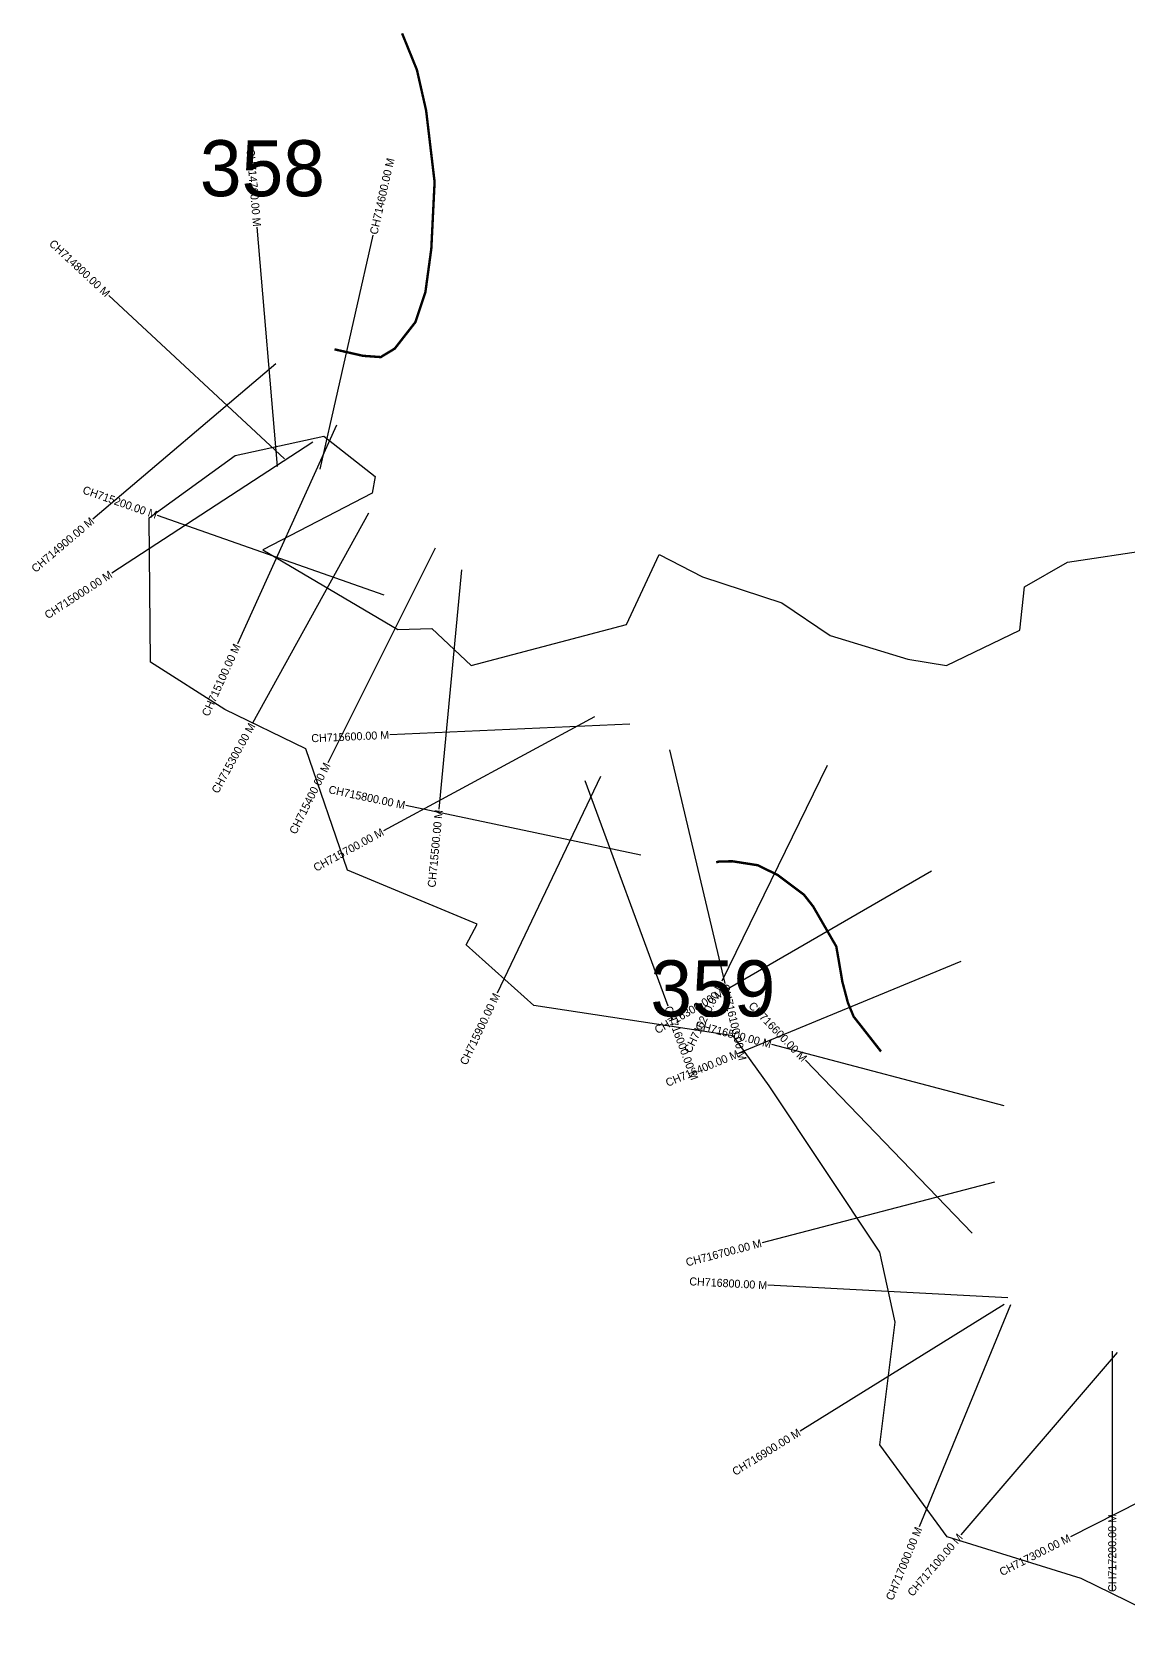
# Model space of a CAD drawing. Header units: metres. Extents: x 353815 to 357247, y 1743664 to 1749651.
# Drawn here: x 353815 to 355186, y 1747596 to 1749603 of the extents above; entities that cross this region are included whole.
import ezdxf
from ezdxf.enums import TextEntityAlignment as Align

# ---------------------------------------------------------------- set-up
doc = ezdxf.new("R2010")
doc.units = ezdxf.units.M
for name, color, linetype in [('CS', 134, 'Continuous'), ('CSMark', 6, 'Continuous'), ('NATURALLY PROTECTED', 3, 'Continuous')]:
    doc.layers.add(name, color=color, linetype=linetype)

msp = doc.modelspace()

# ---------------------------------------------------------------- linework, layer by layer
at = {"color": 6}
msp.add_lwpolyline([(355280.4, 1747595.7), (355126.5, 1747671.3), (354958.8, 1747723.4), (354874.7, 1747838.2), (354893.9, 1747991.6), (354874.5, 1748078.7), (354736.6, 1748286.9), (354691.5, 1748349.1), (354442.5, 1748387.3), (354357.8, 1748462.8), (354371.3, 1748488.9), (354209.5, 1748556.4), (354157.5, 1748707.9), (354056, 1748757), (353963.3, 1748816), (353961.8, 1748996.4), (354069.1, 1749074.2), (354180, 1749098.7), (354244.1, 1749048), (354240.4, 1749027.1), (354103.8, 1748956.5), (354272.3, 1748857), (354315, 1748858.2), (354363.8, 1748812.1), (354558.3, 1748863), (354598.8, 1748950.7), (354653, 1748922.6), (354752.1, 1748890.1), (354812.7, 1748849.4), (354909.7, 1748819.9), (354958.2, 1748811.9), (355049.7, 1748856), (355055.6, 1748910.4), (355109.3, 1748941), (355214.7, 1748956.9)], dxfattribs=at)
at = {"layer": 'CS'}
for p, q in [((354122.1, 1749060.5), (354096.6, 1749359.5)), ((354175.4, 1749057.2), (354241.6, 1749349.8)), ((354130.8, 1749070), (353911.2, 1749274.4)), ((354120.1, 1749189), (353891.4, 1748994.9)), ((354195.7, 1749112.4), (354072, 1748839.1)), ((354166.2, 1749091.1), (353914.8, 1748927.4)), ((354255.2, 1748900), (353972.1, 1748999.4)), ((354235.8, 1749002.4), (354090.9, 1748739.7)), ((354319, 1748958.7), (354184.7, 1748690.4)), ((354351.8, 1748931.3), (354323.7, 1748632.6)), ((354518.3, 1748748), (354254.5, 1748605.2)), ((354562.2, 1748738.5), (354262.5, 1748725.3)), ((354612, 1748706.5), (354680.9, 1748414.5)), ((354808.8, 1748687), (354677.2, 1748417.4)), ((354525.8, 1748673.2), (354396.3, 1748402.6)), ((354506.1, 1748668.4), (354609.6, 1748386.8)), ((354575.9, 1748574.9), (354282.4, 1748637)), ((354939.1, 1748555), (354679.4, 1748404.8)), ((354975.8, 1748442.2), (354698.6, 1748327.6)), ((355030, 1748261.9), (354739.9, 1748338.3)), ((354990.1, 1748102.8), (354781.7, 1748318.6)), ((355018, 1748166.2), (354727.7, 1748090.6)), ((355034.5, 1748021.9), (354734.9, 1748037.5)), ((355029.9, 1748013.6), (354775.1, 1747855.3)), ((355038, 1748013.2), (354923.8, 1747735.8)), ((355171.5, 1747953.4), (354976, 1747725.8)), ((355165.1, 1747955.3), (355165.1, 1747655.3)), ((355380.2, 1747859), (355112.8, 1747723.1))]:
    msp.add_line(p, q, dxfattribs=at)
at = {"layer": 'NATURALLY PROTECTED', "const_width": 3, "flags": 128}
for points in [[(354277.7, 1749601.8), (354296.2, 1749556.2), (354307.7, 1749505.5), (354318.3, 1749416.1), (354314.2, 1749332.8), (354306.8, 1749278.4), (354294.4, 1749241.1), (354268.5, 1749207.9), (354251, 1749197.3), (354228.8, 1749198.9), (354205.5, 1749204.2), (354193.2, 1749207)], [(354670.2, 1748566.1), (354674, 1748567), (354690.6, 1748567.3), (354722, 1748562.4), (354746.8, 1748550.3), (354765.2, 1748536.5), (354779.9, 1748525.5), (354791.3, 1748511), (354810.2, 1748478.3), (354820.3, 1748460.8), (354823.5, 1748442.5), (354827.9, 1748416.7), (354834.8, 1748390.6), (354842, 1748373.2), (354850.9, 1748361.9), (354866.1, 1748342.5), (354876.2, 1748329.6)]]:
    msp.add_lwpolyline(points, dxfattribs=at)

# ---------------------------------------------------------------- texts
at = {"char_height": 70, "attachment_point": 1}
for s, width, insert in [('358', 95.172, (354025, 1749468.3)), ('359', 186.674, (354587.9, 1748443.5))]:
    msp.add_mtext_dynamic_manual_height_columns(s, width=width, gutter_width=1, heights=[0], dxfattribs=dict(at, insert=insert))
at = {"layer": 'CSMark'}
for s, rotation, p in [('CH714700.00 M', 274.8813, (354096.5, 1749360.5)), ('CH714800.00 M', 317.0581, (353910.4, 1749275.1)), ('CH715200.00 M', 340.6622, (353971.1, 1748999.7)), ('CH714900.00 M', 40.3224, (353890.7, 1748994.2)), ('CH715000.00 M', 33.0679, (353913.9, 1748926.9)), ('CH715100.00 M', 65.6485, (354071.6, 1748838.2)), ('CH715300.00 M', 61.1105, (354090.4, 1748738.8)), ('CH715600.00 M', 2.5259, (354261.5, 1748725.3)), ('CH715400.00 M', 63.4058, (354184.2, 1748689.5)), ('CH715800.00 M', 348.0476, (354281.4, 1748637.2)), ('CH715500.00 M', 84.6093, (354323.6, 1748631.6)), ('CH715700.00 M', 28.4185, (354253.6, 1748604.8)), ('CH716200.00 M', 63.9718, (354676.7, 1748416.5)), ('CH715900.00 M', 64.4196, (354395.9, 1748401.7)), ('CH716300.00 M', 30.0401, (354678.6, 1748404.3)), ('CH716600.00 M', 314.011, (354781, 1748319.3)), ('CH716500.00 M', 345.2538, (354739, 1748338.5)), ('CH716400.00 M', 22.4494, (354697.6, 1748327.2)), ('CH716700.00 M', 14.597, (354726.7, 1748090.4)), ('CH716800.00 M', 357.0307, (354733.9, 1748037.5)), ('CH716900.00 M', 31.8404, (354774.2, 1747854.8)), ('CH717000.00 M', 67.627, (354923.4, 1747734.8)), ('CH717100.00 M', 49.3453, (354975.4, 1747725)), ('CH717300.00 M', 26.9507, (355111.9, 1747722.6))]:
    msp.add_text(s, height=10, rotation=rotation, dxfattribs=at).set_placement(p, align=Align.MIDDLE_RIGHT)
for s, rotation, p in [('CH714600.00 M', 77.2406, (354241.9, 1749350.8)), ('CH716100.00 M', 283.282, (354681.2, 1748413.6)), ('CH716000.00 M', 290.174, (354609.9, 1748385.9)), ('CH717200.00 M', 90, (355165.1, 1747654.3))]:
    msp.add_text(s, height=10, rotation=rotation, dxfattribs=at).set_placement(p, align=Align.MIDDLE_LEFT)

doc.saveas('drawing.dxf')
